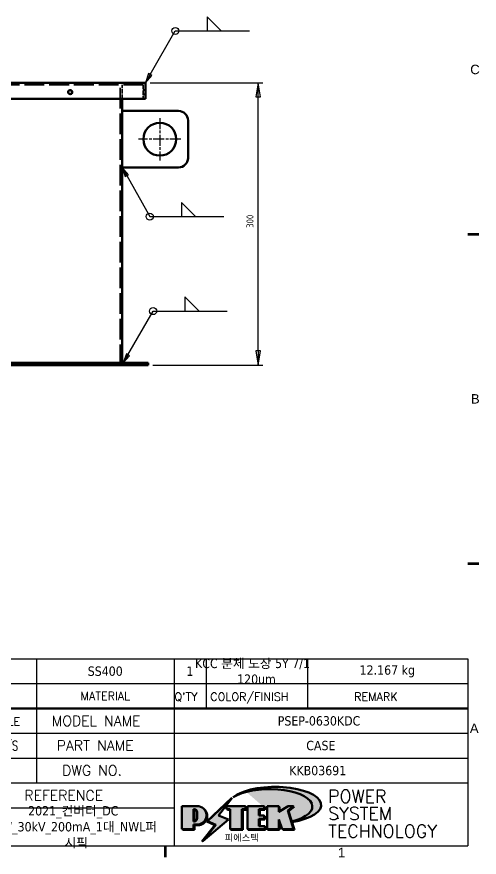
# Model space of a CAD drawing. Header units: millimetres. Extents: x 0 to 2970, y 0 to 2100.
# Drawn here: x 2441 to 2932, y 38 to 931 of the extents above; entities that cross this region are included whole.
import ezdxf
from ezdxf.enums import TextEntityAlignment as Align

# ---------------------------------------------------------------- set-up
doc = ezdxf.new("R2010")
doc.units = ezdxf.units.MM
doc.header["$LTSCALE"] = 5
doc.linetypes.add('CHAIN', pattern=[0.35429999999999995, 0.2362, -0.0295, 0.0591, -0.0295])
doc.linetypes.add('DASHED', pattern=[0.2067, 0.1654, -0.0413])
doc.layers.get('0').update_dxf_attribs({"lineweight": 25})
for name, color, linetype, lineweight in [('가려진 것(ISO)', 5, 'DASHED', 35), ('가시적인 것(ISO)', 7, 'Continuous', 50), ('가시적인 좁은 것(ISO)', 1, 'Continuous', 35), ('경계(ISO)', 7, 'Continuous', 70), ('기호(ISO)', 7, 'Continuous', 25), ('제목(ISO)', 5, 'Continuous', 50), ('중심 표식(ISO)', 1, 'Continuous', 25), ('치수(ISO)', 7, 'Continuous', 25), ('해치(ISO)', 1, 'Continuous', 18)]:
    doc.layers.add(name, color=color, linetype=linetype, lineweight=lineweight)
doc.styles.add('HAN_291', font='')
doc.styles.add('HAN_370', font='', dxfattribs={"width": 2})
doc.styles.add('ISO Proportional', font='arial.ttf')
doc.styles.add('ISO ProportionalPSTEK', font='isocp.shx')
doc.styles.add('RC_284', font='ROMANC.shx')
doc.styles.add('RC_287', font='ROMANC.shx')
doc.styles.add('RC_292', font='ROMANC.shx')
doc.styles.add('ROMANT_294', font='romant.shx')
doc.styles.add('텍스트 스타일333', font='ROMANC.shx', dxfattribs={"width": 0.800000011920929})
doc.styles.add('텍스트 스타일359', font='tahoma.ttf')
doc.styles.get('HAN_291').set_extended_font_data('GulimChe')
doc.styles.get('HAN_370').set_extended_font_data('GulimChe')
doc.dimstyles.new('PSTEK', dxfattribs={"dimscale": 5, "dimtxt": 1.5, "dimasz": 3, "dimexe": 1, "dimexo": 1, "dimgap": 1, "dimtad": 1, "dimrnd": 1e-08, "dimdsep": 46, "dimtxsty": 'ISO ProportionalPSTEK', "dimblk": 'Filled-1', "dimcen": 0.09, "dimdle": 10, "dimclrd": 3, "dimclre": 3, "dimclrt": 1, "dimadec": 1, "dimazin": 2, "dimtfac": 1, "dimtmove": 0, "dimatfit": 3, "dimfxl": 0, "dimtolj": 1, "dimlwd": -1, "dimlwe": -1, "dimarcsym": 0})

# ---------------------------------------------------------------- blocks, each defined once
blk = doc.blocks.new('경계 Default Border')
at = {"layer": '경계(ISO)'}
for p, q in [((584.0000152587891, 140), (586.3999938964844, 140)), ((584.0000152587891, 70), (586.3999938964844, 70)), ((519.7499847412109, 10), (519.7499847412109, 7.599999904632568))]:
    blk.add_line(p, q, dxfattribs=at)
at = {"layer": '경계(ISO)', "color": 7, "char_height": 2.000000029802322, "attachment_point": 7, "style": 'ISO Proportional'}
for s, insert in [('C', (584.5364540421657, 173.9664633991197)), ('B', (584.6822359277268, 103.9999999850988)), ('A', (584.4608243954516, 33.99999998509884)), ('1', (556.416723986221, 7.599999970197677))]:
    blk.add_mtext(s, dxfattribs=dict(at, insert=insert))
blk = doc.blocks.new('제목 블록 PSTEK')
for color, points in [(252, [(317.2195697678507, 17.0593801673321), (322.0326348870767, 21.62682475217465), (322.2781991042243, 21.94392121864296), (317.0471853425802, 16.97985676345368), (318.7512090904202, 16.1899260703855), (316.0018030350395, 12.71868385740789), (316.3356552234328, 13.00206718743325), (318.9235935156908, 16.2694494742633)]), (5, [(321.6183518841322, 17.4193704504104), (319.5281351041078, 18.24969419629727), (322.4505835294948, 22.02344462252142), (317.2195697678507, 17.0593801673321), (318.9235935156908, 16.2694494742633), (316.1741874603099, 12.79820726128571)]), (1, [(324.4839107253602, 19.60711530335299), (325.2419748254881, 19.60711530335299), (325.2419748254881, 20.25857663940324), (321.2266040451076, 20.25857663940324), (321.2266040451076, 19.60711530335299), (321.9846681452406, 19.60711530335299), (321.9846681452406, 15.3430047401139), (324.4839107253602, 15.3430047401139)]), (252, [(324.6615819988275, 19.45905590879572), (325.4196460989604, 19.45905590879572), (325.4196460989604, 20.11051724484596), (325.2419748254881, 20.11051724484596), (325.2419748254881, 19.60711530335299), (324.4839107253602, 19.60711530335299), (324.4839107253602, 15.3430047401139), (322.1623394187076, 15.3430047401139), (322.1623394187076, 15.19494534555726), (324.6615819988275, 15.19494534555726)]), (1, [(329.2277337269622, 20.25857663940324), (325.65654113025, 20.25857663940324), (325.65654113025, 15.3430047401139), (329.3580259941756, 15.3430047401139), (329.3580259941756, 15.9944660761648), (328.1137701654877, 15.9944660761648), (328.1137701654877, 17.56360607323003), (329.2277337269622, 17.56360607323003), (329.2277337269622, 18.25543873810179), (328.1137701654877, 18.25543873810179), (328.1137701654877, 19.60711530335299), (329.2277337269622, 19.60711530335299)]), (252, [(328.2914414389548, 19.45905590879572), (329.4054050004294, 19.45905590879572), (329.4054050004294, 20.11051724484596), (329.2277337269622, 20.11051724484596), (329.2277337269622, 19.60711530335299), (328.1137701654877, 19.60711530335299), (328.1137701654877, 18.25543873810179), (328.2914414389548, 18.25543873810179)]), (1, [(332.3312149849806, 20.25857663940324), (329.8592894925411, 20.25857663940324), (329.8592894925411, 15.3430047401139), (332.3312149849806, 15.3430047401139), (332.3312149849806, 17.4318630164523), (333.0701931098801, 15.3430047401139), (335.4855464857051, 15.3430047401139), (334.2514536401189, 19.30614745124769), (335.4379594596742, 20.25857663940324), (334.3071782107978, 20.25857663940324), (332.3312149849806, 18.99741471888304)]), (252, [(332.5088862584528, 20.1105172448466), (332.3312149849806, 20.1105172448466), (332.3312149849806, 18.99741471888368), (332.5088862584528, 19.11081371413894)]), (252, [(335.6156307331414, 20.11051724484596), (335.2535118015555, 20.11051724484596), (334.2514536401189, 19.30614745124769), (335.4855464857051, 15.3430047401139), (333.1954852176545, 15.3430047401139), (333.2478643833523, 15.19494534555726), (335.6632177591723, 15.19494534555726), (334.4291249135862, 19.15808805669106)]), (252, [(321.9846681452406, 19.60711530335299), (321.4042753185749, 19.60711530335299), (321.4042753185749, 19.45905590879572), (321.9846681452406, 19.45905590879572)]), (252, [(328.2914414389548, 17.41554667867274), (329.4054050004294, 17.41554667867274), (329.4054050004294, 18.10737934354514), (329.2277337269622, 18.10737934354514), (329.2277337269622, 17.56360607323003), (328.1137701654877, 17.56360607323003), (328.1137701654877, 15.9944660761648), (328.2914414389548, 15.9944660761648)]), (252, [(332.5088862584528, 16.92964231796647), (332.3312149849806, 17.43186301645164), (332.3312149849806, 15.3430047401139), (330.0369607660135, 15.3430047401139), (330.0369607660135, 15.19494534555726), (332.5088862584528, 15.19494534555726)]), (252, [(329.5356972676428, 15.8464066816075), (329.3580259941756, 15.8464066816075), (329.3580259941756, 15.3430047401139), (325.8342124037171, 15.3430047401139), (325.8342124037171, 15.19494534555726), (329.5356972676428, 15.19494534555726)])]:
    blk.add_hatch(color=color).paths.add_polyline_path(points)
h = blk.add_hatch(color=1)
edge = h.paths.add_edge_path(flags=0)
edge.add_line((314.2242174273352, 19.60711530335299), (314.2242174273352, 17.00126995915134))
edge.add_line((314.2242174273352, 17.00126995915134), (314.3485873187598, 17.00126995915134))
edge.add_arc((314.3485873187598, 17.6527312952023), 0.6514613360509371, 270, 360)
edge.add_line((315.0000486548106, 17.6527312952023), (315.0000486548106, 18.95565396730211))
edge.add_arc((314.3485873187598, 18.95565396730212), 0.6514613360508712, 0, 90)
edge.add_line((314.3485873187598, 19.60711530335299), (314.2242174273352, 19.60711530335299))
edge = h.paths.add_edge_path()
edge.add_arc((314.9847713324306, 18.28938669179658), 1.969189947606664, 269.9999999999959, 450)
edge.add_line((314.9847713324306, 20.25857663940318), (311.7664314776902, 20.25857663940324))
edge.add_line((311.7664314776902, 20.25857663940324), (311.7664314776902, 15.3430047401139))
edge.add_line((311.7664314776902, 15.3430047401139), (314.2242174273352, 15.3430047401139))
edge.add_line((314.2242174273352, 15.3430047401139), (314.2242174273352, 16.32019674418991))
edge.add_line((314.2242174273352, 16.32019674418991), (314.9847713324307, 16.32019674418991))
h = blk.add_hatch(color=252)
edge = h.paths.add_edge_path()
edge.add_arc((314.9847713324309, 18.28938669179657), 1.969189947606666, 270, 406.8278729790604)
edge.add_arc((315.1624426058984, 18.1413272972396), 1.969189947606962, -90, 53.560984836317004, ccw=False)
edge.add_line((315.1624426058984, 16.17213734963263), (314.4018887008024, 16.17213734963263))
edge.add_line((314.4018887008024, 16.17213734963263), (314.4018887008024, 15.19494534555726))
edge.add_line((314.4018887008024, 15.19494534555726), (311.9441027511573, 15.19494534555726))
edge.add_line((311.9441027511573, 15.19494534555726), (311.9441027511573, 15.3430047401139))
edge.add_line((311.9441027511573, 15.3430047401139), (314.2242174273352, 15.3430047401139))
edge.add_line((314.2242174273352, 15.3430047401139), (314.2242174273352, 16.32019674418991))
edge.add_line((314.2242174273352, 16.32019674418991), (314.9847713324309, 16.32019674418991))
h = blk.add_hatch(color=252)
edge = h.paths.add_edge_path()
edge.add_line((314.4018887008024, 19.45905590879572), (314.5262585922315, 19.45905590879572))
edge.add_arc((314.5262585922314, 18.80759457274939), 0.6514613360463194, 60.4189348879147, 90.00000000000318, ccw=False)
edge.add_arc((314.3485873187602, 18.95565396730057), 0.6514613360524251, 39.96992292766206, 90.00000000009999)
edge.add_line((314.3485873187591, 19.60711530335307), (314.2242174273352, 19.60711530335298))
edge.add_line((314.2242174273352, 19.60711530335299), (314.2242174273352, 17.00126995915134))
edge.add_line((314.2242174273352, 17.00126995915134), (314.3485873187591, 17.00126995915134))
edge.add_arc((314.3485873187568, 17.652731295233), 0.6514613360816299, 270.0000000002, 274.6930825552478)
edge.add_line((314.4018887008024, 17.0034541317032), (314.4018887008024, 19.45905590879572))
at = {"layer": '해치(ISO)'}
h = blk.add_hatch(color=140, dxfattribs=at)
edge = h.paths.add_edge_path()
edge.add_ellipse((330.3660919371412, 20.15576403068321), major_axis=(9.100907360794343, 0), ratio=0.4069904968023172, start_angle=301.3098473703837, end_angle=507.7436900681698)
edge.add_ellipse((331.5340919371412, 20.4634168429492), major_axis=(-9.82350664112931, 0), ratio=0.3942600559756514, start_angle=111.51207141178469, end_angle=334.47025347086895, ccw=False)
edge.add_line((335.1363447531188, 16.8601935978785), (335.0955236905705, 16.99119398620872))
at = {"color": 180}
for p, q in [((182.475792979055, 11.79100474011392), (182.4757929790549, 51.56524660363496)), ((182.4757929790549, 51.56524660363496), (372.4757929537551, 51.56524660363496)), ((189.2651435055721, 51.56524660363496), (189.2651435055722, 41.00524660363494)), ((215.2152739891528, 41.00524660363494), (215.2152739891528, 51.56524660363496)), ((280.8758854511282, 51.56524660363496), (280.8758854511282, 41.00524660363494)), ((310.0881549537552, 51.56524660363496), (310.0881549537553, 41.00524660363494)), ((316.9044520275131, 51.56524660363496), (316.9044520275127, 41.00524660363494)), ((338.4566026226726, 51.56524660363496), (338.4566026226727, 41.00524660363494)), ((372.4757929537551, 51.56524660363496), (372.4757929537551, 11.79100474011389)), ((182.475792979055, 46.2852466036349), (372.4757929537551, 46.28524660363492)), ((182.475792979055, 41.00524660363493), (206.451475290024, 41.00524660363493)), ((222.9401812389276, 11.79100474011392), (222.9401812389276, 41.00524660363494)), ((239.4288871878316, 11.79100474011392), (239.4288871878316, 41.00524660363494)), ((255.9175931367356, 11.79100474011392), (255.9175931367356, 41.00524660363494)), ((268.6918866058747, 41.00524660363494), (268.6918866058747, 30.44524660363498)), ((280.8758854511282, 41.00524660363494), (280.8758854511282, 25.16524660363502)), ((310.088154953755, 41.00524660363494), (310.088154953755, 11.79100474011392)), ((182.475792979055, 35.72524660363497), (206.451475290024, 35.72524660363497)), ((198.8621818849491, 12.02524660363491), (198.8621818849491, 35.72524660363497)), ((206.451475290024, 35.72524660363497), (372.4757929537551, 35.72524660363497)), ((182.475792979055, 31.77524660363492), (206.451475290024, 31.77524660363492)), ((255.917593136736, 30.44524660363498), (372.4757929537552, 30.44524660363501)), ((182.475792979055, 27.82524660363487), (206.451475290024, 27.82524660363487)), ((255.9175931367359, 25.16524660363502), (372.4757929537552, 25.165246603635)), ((268.6918866058744, 25.16524660363502), (268.6918866058744, 11.79100474011392)), ((182.475792979055, 23.87524660363505), (206.451475290024, 23.87524660363505)), ((182.475792979055, 19.92524660363478), (206.451475290024, 19.92524660363478)), ((255.9175931367359, 19.88524660363481), (310.0881549537553, 19.88524660363481)), ((206.451475290024, 16.74100474011396), (255.9175931367359, 16.74100474011396)), ((182.475792979055, 15.97524660363496), (206.451475290024, 15.97524660363496)), ((182.475792979055, 11.79100474011392), (372.4757929537551, 11.79100474011389))]:
    blk.add_line(p, q, dxfattribs=at)
at = {"color": 7, "linetype": 'Continuous', "lineweight": 25}
blk.add_line((182.4771903250938, 46.27967054998719), (231.7273669611342, 46.27967054998717), dxfattribs=at)
at = {"color": 7, "lineweight": 50}
for p, q in [((206.4514752900237, 11.79100474011392), (206.4514752900237, 41.00524660363494)), ((206.451475290024, 41.00524660363494), (372.4757929537551, 41.00524660363496))]:
    blk.add_line(p, q, dxfattribs=at)
at = {"color": 7}
for p, q in [((322.2781991042243, 21.94392121864296), (317.0471853425802, 16.97985676345368)), ((322.4505835294948, 22.02344462252142), (317.2195697678507, 17.0593801673321)), ((317.2195697678507, 17.0593801673321), (322.0326348870767, 21.62682475217465)), ((319.5281351041078, 18.24969419629727), (322.4505835294948, 22.02344462252142)), ((322.0326348870767, 21.62682475217465), (322.2781991042243, 21.94392121864296)), ((311.7664314776902, 20.25900474011391), (311.7664314776902, 15.34300474011391)), ((314.9847713324309, 20.25857663940324), (311.7664314776902, 20.25857663940324)), ((314.9847713324309, 20.25857663940324), (311.7664314776902, 20.25857663940324)), ((311.7664314776902, 20.25857663940324), (311.7664314776902, 15.3430047401139)), ((325.2419748254881, 20.25857663940324), (321.2266040451076, 20.25857663940324)), ((321.2266040451076, 20.25857663940324), (321.2266040451076, 19.60711530335299)), ((325.2419748254881, 20.25857663940324), (321.2266040451076, 20.25857663940324)), ((321.2266040451076, 20.25857663940324), (321.2266040451076, 19.60711530335299)), ((325.2419748254881, 19.60711530335299), (325.2419748254881, 20.25857663940324)), ((325.2419748254881, 19.60711530335299), (325.2419748254881, 20.25857663940324)), ((325.4196460989604, 20.11051724484596), (325.2419748254881, 20.11051724484596)), ((325.2419748254881, 20.11051724484596), (325.2419748254881, 19.60711530335299)), ((325.4196460989604, 19.45905590879572), (325.4196460989604, 20.11051724484596)), ((329.2277337269622, 20.25857663940324), (325.65654113025, 20.25857663940324)), ((325.65654113025, 20.25857663940324), (325.65654113025, 15.3430047401139)), ((325.65654113025, 20.25857663940324), (325.65654113025, 15.3430047401139)), ((329.2277337269622, 20.25857663940324), (325.65654113025, 20.25857663940324)), ((329.2277337269622, 19.60711530335299), (329.2277337269622, 20.25857663940324)), ((329.2277337269622, 19.60711530335299), (329.2277337269622, 20.25857663940324)), ((329.4054050004294, 20.11051724484596), (329.2277337269622, 20.11051724484596)), ((329.2277337269622, 20.11051724484596), (329.2277337269622, 19.60711530335299)), ((329.4054050004294, 19.45905590879572), (329.4054050004294, 20.11051724484596)), ((332.3312149849806, 20.25857663940324), (329.8592894925411, 20.25857663940324)), ((329.8592894925411, 20.25857663940324), (329.8592894925411, 15.3430047401139)), ((329.8592894925411, 20.25857663940324), (329.8592894925411, 15.3430047401139)), ((332.3312149849806, 20.25857663940324), (329.8592894925411, 20.25857663940324)), ((334.3071782107978, 20.25857663940324), (332.3312149849806, 18.99741471888304)), ((332.3312149849806, 18.99741471888304), (332.3312149849806, 20.25857663940324)), ((334.3071782107978, 20.25857663940324), (332.3312149849806, 18.99741471888304)), ((332.3312149849806, 18.99741471888304), (332.3312149849806, 20.25857663940324)), ((332.5088862584528, 20.1105172448466), (332.3312149849806, 20.1105172448466)), ((332.3312149849806, 20.1105172448466), (332.3312149849806, 18.99741471888368)), ((332.5088862584528, 19.11081371413894), (332.5088862584528, 20.1105172448466)), ((334.2514536401189, 19.30614745124769), (335.4379594596742, 20.25857663940324)), ((334.2514536401189, 19.30614745124769), (335.4379594596742, 20.25857663940324)), ((335.2535118015555, 20.11051724484596), (334.2514536401189, 19.30614745124769)), ((335.4379594596742, 20.25857663940324), (334.3071782107978, 20.25857663940324)), ((335.4379594596742, 20.25857663940324), (334.3071782107978, 20.25857663940324)), ((334.4291249135862, 19.15808805669104), (335.6156307331414, 20.11051724484596)), ((335.6156307331414, 20.11051724484596), (335.2535118015555, 20.11051724484596)), ((314.2242174273352, 17.00126995915134), (314.2242174273352, 19.60711530335299)), ((314.2242174273352, 19.60711530335299), (314.3485873187591, 19.60711530335299)), ((314.3485873187591, 19.60711530335299), (314.2242174273352, 19.60711530335299)), ((314.2242174273352, 19.60711530335299), (314.2242174273352, 17.00126995915134)), ((314.2242174273352, 17.00126995915134), (314.2242174273352, 19.60711530335299)), ((314.2242174273352, 19.60711530335299), (314.3485873187591, 19.60711530335299)), ((314.4018887008024, 19.45905590879572), (314.5262585922314, 19.45905590879572)), ((314.4018887008024, 17.0034541317032), (314.4018887008024, 19.45905590879572)), ((315.0000486548106, 18.95565396730275), (315.0000486548106, 17.65273129520161)), ((315.0000486548106, 18.95565396730275), (315.0000486548106, 17.65273129520161)), ((321.6183518841322, 17.4193704504104), (319.5281351041078, 18.24969419629727)), ((321.2266040451076, 19.60711530335299), (321.9846681452406, 19.60711530335299)), ((321.2266040451076, 19.60711530335299), (321.9846681452406, 19.60711530335299)), ((321.4042753185749, 19.60711530335299), (321.4042753185749, 19.45905590879572)), ((321.9846681452406, 19.60711530335299), (321.4042753185749, 19.60711530335299)), ((321.4042753185749, 19.45905590879572), (321.9846681452406, 19.45905590879572)), ((321.9846681452406, 19.60711530335299), (321.9846681452406, 15.3430047401139)), ((321.9846681452406, 19.45905590879572), (321.9846681452406, 19.60711530335299)), ((321.9846681452406, 19.60711530335299), (321.9846681452406, 15.3430047401139)), ((324.4839107253602, 19.60711530335299), (325.2419748254881, 19.60711530335299)), ((324.4839107253602, 15.3430047401139), (324.4839107253602, 19.60711530335299)), ((325.2419748254881, 19.60711530335299), (324.4839107253602, 19.60711530335299)), ((324.4839107253602, 19.60711530335299), (324.4839107253602, 15.3430047401139)), ((324.4839107253602, 19.60711530335299), (325.2419748254881, 19.60711530335299)), ((324.4839107253602, 15.3430047401139), (324.4839107253602, 19.60711530335299)), ((324.6615819988275, 19.45905590879572), (325.4196460989604, 19.45905590879572)), ((324.6615819988275, 15.19494534555726), (324.6615819988275, 19.45905590879572)), ((328.1137701654877, 18.25543873810179), (328.1137701654877, 19.60711530335299)), ((328.1137701654877, 19.60711530335299), (329.2277337269622, 19.60711530335299)), ((329.2277337269622, 19.60711530335299), (328.1137701654877, 19.60711530335299)), ((328.1137701654877, 19.60711530335299), (328.1137701654877, 18.25543873810179)), ((328.1137701654877, 18.25543873810179), (328.1137701654877, 19.60711530335299)), ((328.1137701654877, 19.60711530335299), (329.2277337269622, 19.60711530335299)), ((329.2277337269622, 18.25543873810179), (328.1137701654877, 18.25543873810179)), ((328.1137701654877, 18.25543873810179), (328.2914414389548, 18.25543873810179)), ((329.2277337269622, 18.25543873810179), (328.1137701654877, 18.25543873810179)), ((328.2914414389548, 18.25543873810179), (328.2914414389548, 19.45905590879572)), ((328.2914414389548, 19.45905590879572), (329.4054050004294, 19.45905590879572)), ((329.2277337269622, 17.56360607323003), (329.2277337269622, 18.25543873810179)), ((329.2277337269622, 17.56360607323003), (329.2277337269622, 18.25543873810179)), ((329.4054050004294, 18.10737934354514), (329.2277337269622, 18.10737934354514)), ((329.2277337269622, 18.10737934354514), (329.2277337269622, 17.56360607323003)), ((329.4054050004294, 17.41554667867274), (329.4054050004294, 18.10737934354514)), ((332.3312149849806, 18.99741471888368), (332.5088862584528, 19.11081371413894)), ((335.4855464857051, 15.3430047401139), (334.2514536401189, 19.30614745124769)), ((334.2514536401189, 19.30614745124769), (335.4855464857051, 15.3430047401139)), ((335.4855464857051, 15.3430047401139), (334.2514536401189, 19.30614745124769)), ((335.6632177591723, 15.19494534555726), (334.4291249135862, 19.15808805669104)), ((314.3485873187591, 17.00126995915134), (314.2242174273352, 17.00126995915134)), ((314.2242174273352, 17.00126995915134), (314.3485873187591, 17.00126995915134)), ((314.3485873187591, 17.00126995915134), (314.2242174273352, 17.00126995915134)), ((314.2242174273352, 16.32019674418991), (314.9847713324309, 16.32019674418991)), ((314.2242174273352, 15.3430047401139), (314.2242174273352, 16.32019674418991)), ((314.9847713324309, 16.32019674418991), (314.2242174273352, 16.32019674418991)), ((314.2242174273352, 16.32019674418991), (314.2242174273352, 15.3430047401139)), ((314.2242174273352, 16.32019674418991), (314.9847713324309, 16.32019674418991)), ((314.2242174273352, 15.3430047401139), (314.2242174273352, 16.32019674418991)), ((314.4018887008024, 16.17213734963263), (315.162442605898, 16.17213734963263)), ((314.4018887008024, 15.19494534555726), (314.4018887008024, 16.17213734963263)), ((318.7512090904202, 16.1899260703855), (316.0018030350395, 12.71868385740789)), ((316.1741874603099, 12.79820726128571), (321.6183518841322, 17.4193704504104)), ((318.9235935156908, 16.2694494742633), (316.1741874603099, 12.79820726128571)), ((316.3356552234328, 13.00206718743325), (318.9235935156908, 16.2694494742633)), ((317.0471853425802, 16.97985676345368), (318.7512090904202, 16.1899260703855)), ((318.9235935156908, 16.2694494742633), (317.2195697678507, 17.0593801673321)), ((317.2195697678507, 17.0593801673321), (318.9235935156908, 16.2694494742633)), ((328.1137701654877, 17.56360607323003), (329.2277337269622, 17.56360607323003)), ((328.1137701654877, 15.9944660761648), (328.1137701654877, 17.56360607323003)), ((329.2277337269622, 17.56360607323003), (328.1137701654877, 17.56360607323003)), ((328.1137701654877, 17.56360607323003), (328.1137701654877, 15.9944660761648)), ((328.1137701654877, 17.56360607323003), (329.2277337269622, 17.56360607323003)), ((328.1137701654877, 15.9944660761648), (328.1137701654877, 17.56360607323003)), ((328.2914414389548, 15.9944660761648), (328.2914414389548, 17.41554667867274)), ((328.2914414389548, 17.41554667867274), (329.4054050004294, 17.41554667867274)), ((332.3312149849806, 17.4318630164523), (333.0701931098801, 15.3430047401139)), ((332.3312149849806, 15.3430047401139), (332.3312149849806, 17.4318630164523)), ((332.5088862584528, 16.92964231796647), (332.3312149849806, 17.43186301645164)), ((332.3312149849806, 17.43186301645164), (332.3312149849806, 15.3430047401139)), ((332.3312149849806, 17.4318630164523), (333.0701931098801, 15.3430047401139)), ((332.3312149849806, 15.3430047401139), (332.3312149849806, 17.4318630164523)), ((332.5088862584528, 15.19494534555726), (332.5088862584528, 16.92964231796647)), ((345.0447381189468, 17.50375595811051), (344.9867755289346, 17.689895936919)), ((311.7664314776902, 15.3430047401139), (314.2242174273352, 15.3430047401139)), ((311.7664314776902, 15.3430047401139), (314.2242174273352, 15.3430047401139)), ((314.2242174273352, 15.3430047401139), (311.9441027511573, 15.3430047401139)), ((311.9441027511573, 15.3430047401139), (311.9441027511573, 15.19494534555726)), ((311.9441027511573, 15.19494534555726), (314.4018887008024, 15.19494534555726)), ((321.9846681452406, 15.3430047401139), (324.4839107253602, 15.3430047401139)), ((321.9846681452406, 15.3430047401139), (324.4839107253602, 15.3430047401139)), ((324.4839107253602, 15.3430047401139), (322.1623394187076, 15.3430047401139)), ((322.1623394187076, 15.3430047401139), (322.1623394187076, 15.19494534555726)), ((322.1623394187076, 15.19494534555726), (324.6615819988275, 15.19494534555726)), ((325.65654113025, 15.3430047401139), (329.3580259941756, 15.3430047401139)), ((325.65654113025, 15.3430047401139), (329.3580259941756, 15.3430047401139)), ((329.3580259941756, 15.3430047401139), (325.8342124037171, 15.3430047401139)), ((325.8342124037171, 15.3430047401139), (325.8342124037171, 15.19494534555726)), ((325.8342124037171, 15.19494534555726), (329.5356972676428, 15.19494534555726)), ((329.3580259941756, 15.9944660761648), (328.1137701654877, 15.9944660761648)), ((328.1137701654877, 15.9944660761648), (328.2914414389548, 15.9944660761648)), ((329.3580259941756, 15.9944660761648), (328.1137701654877, 15.9944660761648)), ((329.3580259941756, 15.3430047401139), (329.3580259941756, 15.9944660761648)), ((329.3580259941756, 15.3430047401139), (329.3580259941756, 15.9944660761648)), ((329.5356972676428, 15.8464066816075), (329.3580259941756, 15.8464066816075)), ((329.3580259941756, 15.8464066816075), (329.3580259941756, 15.3430047401139)), ((329.5356972676428, 15.19494534555726), (329.5356972676428, 15.8464066816075)), ((329.8592894925411, 15.3430047401139), (332.3312149849806, 15.3430047401139)), ((329.8592894925411, 15.3430047401139), (332.3312149849806, 15.3430047401139)), ((332.3312149849806, 15.3430047401139), (330.0369607660135, 15.3430047401139)), ((330.0369607660135, 15.3430047401139), (330.0369607660135, 15.19494534555726)), ((330.0369607660135, 15.19494534555726), (332.5088862584528, 15.19494534555726)), ((333.0701931098801, 15.3430047401139), (335.4855464857051, 15.3430047401139)), ((333.0701931098801, 15.3430047401139), (335.4855464857051, 15.3430047401139)), ((335.4855464857051, 15.3430047401139), (333.1954852176545, 15.3430047401139)), ((333.1954852176545, 15.3430047401139), (333.2478643833523, 15.19494534555726)), ((333.2478643833523, 15.19494534555726), (335.6632177591723, 15.19494534555726)), ((316.0018030350395, 12.71868385740789), (316.3356552234328, 13.00206718743325))]:
    blk.add_line(p, q, dxfattribs=at)
at = {"color": 5}
for p, q in [((322.4505835294948, 22.02344462252142), (317.2195697678507, 17.0593801673321)), ((319.5281351041078, 18.24969419629727), (322.4505835294948, 22.02344462252142)), ((321.6183518841322, 17.4193704504104), (319.5281351041078, 18.24969419629727)), ((316.1741874603099, 12.79820726128571), (321.6183518841322, 17.4193704504104)), ((318.9235935156908, 16.2694494742633), (316.1741874603099, 12.79820726128571)), ((317.2195697678507, 17.0593801673321), (318.9235935156908, 16.2694494742633))]:
    blk.add_line(p, q, dxfattribs=at)
at = {"color": 1}
for p, q in [((314.9847713324309, 20.25857663940324), (311.7664314776902, 20.25857663940324)), ((311.7664314776902, 20.25857663940324), (311.7664314776902, 15.3430047401139)), ((325.2419748254881, 20.25857663940324), (321.2266040451076, 20.25857663940324)), ((321.2266040451076, 20.25857663940324), (321.2266040451076, 19.60711530335299)), ((325.2419748254881, 19.60711530335299), (325.2419748254881, 20.25857663940324)), ((329.2277337269622, 20.25857663940324), (325.65654113025, 20.25857663940324)), ((325.65654113025, 20.25857663940324), (325.65654113025, 15.3430047401139)), ((329.2277337269622, 19.60711530335299), (329.2277337269622, 20.25857663940324)), ((332.3312149849806, 20.25857663940324), (329.8592894925411, 20.25857663940324)), ((329.8592894925411, 20.25857663940324), (329.8592894925411, 15.3430047401139)), ((334.3071782107978, 20.25857663940324), (332.3312149849806, 18.99741471888304)), ((332.3312149849806, 18.99741471888304), (332.3312149849806, 20.25857663940324)), ((334.2514536401189, 19.30614745124769), (335.4379594596742, 20.25857663940324)), ((335.4379594596742, 20.25857663940324), (334.3071782107978, 20.25857663940324)), ((314.2242174273352, 17.00126995915134), (314.2242174273352, 19.60711530335299)), ((314.2242174273352, 19.60711530335299), (314.3485873187591, 19.60711530335299)), ((315.0000486548106, 18.95565396730275), (315.0000486548106, 17.65273129520161)), ((321.2266040451076, 19.60711530335299), (321.9846681452406, 19.60711530335299)), ((321.9846681452406, 19.60711530335299), (321.9846681452406, 15.3430047401139)), ((324.4839107253602, 19.60711530335299), (325.2419748254881, 19.60711530335299)), ((324.4839107253602, 15.3430047401139), (324.4839107253602, 19.60711530335299)), ((328.1137701654877, 18.25543873810179), (328.1137701654877, 19.60711530335299)), ((328.1137701654877, 19.60711530335299), (329.2277337269622, 19.60711530335299)), ((329.2277337269622, 18.25543873810179), (328.1137701654877, 18.25543873810179)), ((329.2277337269622, 17.56360607323003), (329.2277337269622, 18.25543873810179)), ((335.4855464857051, 15.3430047401139), (334.2514536401189, 19.30614745124769)), ((314.3485873187591, 17.00126995915134), (314.2242174273352, 17.00126995915134)), ((314.2242174273352, 16.32019674418991), (314.9847713324309, 16.32019674418991)), ((314.2242174273352, 15.3430047401139), (314.2242174273352, 16.32019674418991)), ((328.1137701654877, 17.56360607323003), (329.2277337269622, 17.56360607323003)), ((328.1137701654877, 15.9944660761648), (328.1137701654877, 17.56360607323003)), ((332.3312149849806, 17.4318630164523), (333.0701931098801, 15.3430047401139)), ((332.3312149849806, 15.3430047401139), (332.3312149849806, 17.4318630164523)), ((311.7664314776902, 15.3430047401139), (314.2242174273352, 15.3430047401139)), ((321.9846681452406, 15.3430047401139), (324.4839107253602, 15.3430047401139)), ((325.65654113025, 15.3430047401139), (329.3580259941756, 15.3430047401139)), ((329.3580259941756, 15.9944660761648), (328.1137701654877, 15.9944660761648)), ((329.3580259941756, 15.3430047401139), (329.3580259941756, 15.9944660761648)), ((329.8592894925411, 15.3430047401139), (332.3312149849806, 15.3430047401139)), ((333.0701931098801, 15.3430047401139), (335.4855464857051, 15.3430047401139))]:
    blk.add_line(p, q, dxfattribs=at)
at = {"color": 7}
for centre, radius, start, end in [((314.9847713324309, 18.28938669179658), 1.969189947606665, 270, 90), ((314.9847713324309, 18.28938669179658), 1.969189947606665, 270, 90), ((314.9847713324307, 18.2893866917965), 1.969189947606594, 270, 46.82787297909833), ((315.1624426058984, 18.1413272972396), 1.969189947606961, 270, 53.56098483636067), ((314.3485873187598, 18.95565396730211), 0.6514613360508712, 0, 90), ((314.3485873187602, 18.95565396730057), 0.6514613360524251, 39.96992292766117, 90), ((314.3485873187598, 18.95565396730212), 0.6514613360508712, 0, 90), ((314.5262585922314, 18.80759457274939), 0.6514613360463193, 60.41893488791137, 90), ((314.3485873187597, 17.65273129520228), 0.6514613360509381, 270, 0), ((314.3485873187598, 17.6527312952023), 0.6514613360509381, 270, 0), ((314.3485873187568, 17.652731295233), 0.6514613360816299, 270, 274.6930825552478)]:
    blk.add_arc(centre, radius, start, end, dxfattribs=at)
at = {"color": 1}
for centre, radius, start, end in [((314.9847713324309, 18.28938669179657), 1.969189947606665, 270, 90), ((314.3485873187598, 18.95565396730211), 0.6514613360508712, 0, 90), ((314.3485873187598, 17.6527312952023), 0.6514613360509381, 270, 0)]:
    blk.add_arc(centre, radius, start, end, dxfattribs=at)
at = {"layer": '제목(ISO)', "lineweight": 18}
blk.add_line((182.475792979055, 35.72500474011393), (182.475792979055, 11.79100474011392), dxfattribs=at)
at = {"layer": '제목(ISO)'}
for p, q in [((322.2781991042243, 21.94392121864296), (317.0471853425802, 16.97985676345368)), ((322.4505835294948, 22.02344462252142), (317.2195697678507, 17.0593801673321)), ((317.2195697678507, 17.0593801673321), (322.0326348870767, 21.62682475217465)), ((319.5281351041078, 18.24969419629727), (322.4505835294948, 22.02344462252142)), ((322.0326348870767, 21.62682475217465), (322.2781991042243, 21.94392121864296)), ((314.9847713324306, 20.25857663940324), (311.7664314776902, 20.25857663940324)), ((311.7664314776902, 20.25857663940324), (311.7664314776902, 15.3430047401139)), ((325.2419748254881, 20.25857663940324), (321.2266040451076, 20.25857663940324)), ((321.2266040451076, 20.25857663940324), (321.2266040451076, 19.60711530335299)), ((325.2419748254881, 19.60711530335299), (325.2419748254881, 20.25857663940324)), ((325.4196460989604, 20.11051724484596), (325.2419748254881, 20.11051724484596)), ((325.2419748254881, 20.11051724484596), (325.2419748254881, 19.60711530335299)), ((325.4196460989604, 19.45905590879572), (325.4196460989604, 20.11051724484596)), ((329.2277337269622, 20.25857663940324), (325.65654113025, 20.25857663940324)), ((325.65654113025, 20.25857663940324), (325.65654113025, 15.3430047401139)), ((329.2277337269622, 19.60711530335299), (329.2277337269622, 20.25857663940324)), ((329.4054050004294, 20.11051724484596), (329.2277337269622, 20.11051724484596)), ((329.2277337269622, 20.11051724484596), (329.2277337269622, 19.60711530335299)), ((329.4054050004294, 19.45905590879572), (329.4054050004294, 20.11051724484596)), ((332.3312149849806, 20.25857663940324), (329.8592894925411, 20.25857663940324)), ((329.8592894925411, 20.25857663940324), (329.8592894925411, 15.3430047401139)), ((334.3071782107978, 20.25857663940324), (332.3312149849806, 18.99741471888304)), ((332.3312149849806, 18.99741471888304), (332.3312149849806, 20.25857663940324)), ((332.5088862584528, 20.1105172448466), (332.3312149849806, 20.1105172448466)), ((332.3312149849806, 20.1105172448466), (332.3312149849806, 18.99741471888368)), ((332.5088862584528, 19.11081371413894), (332.5088862584528, 20.1105172448466)), ((334.2514536401189, 19.30614745124769), (335.4379594596742, 20.25857663940324)), ((335.2535118015555, 20.11051724484596), (334.2514536401189, 19.30614745124769)), ((335.4379594596742, 20.25857663940324), (334.3071782107978, 20.25857663940324)), ((334.4291249135862, 19.15808805669106), (335.6156307331414, 20.11051724484596)), ((335.6156307331414, 20.11051724484596), (335.2535118015555, 20.11051724484596)), ((314.2242174273352, 17.00126995915134), (314.2242174273352, 19.60711530335299)), ((314.2242174273352, 19.60711530335299), (314.3485873187598, 19.60711530335299)), ((314.3485873187591, 19.60711530335299), (314.2242174273352, 19.60711530335299)), ((314.2242174273352, 19.60711530335299), (314.2242174273352, 17.00126995915134)), ((314.4018887008024, 19.45905590879572), (314.5262585922314, 19.45905590879572)), ((314.4018887008024, 17.0034541317032), (314.4018887008024, 19.45905590879572)), ((315.0000486548106, 18.95565396730211), (315.0000486548106, 17.6527312952023)), ((321.6183518841322, 17.4193704504104), (319.5281351041078, 18.24969419629727)), ((321.2266040451076, 19.60711530335299), (321.9846681452406, 19.60711530335299)), ((321.9846681452406, 19.60711530335299), (321.4042753185749, 19.60711530335299)), ((321.4042753185749, 19.60711530335299), (321.4042753185749, 19.45905590879572)), ((321.4042753185749, 19.45905590879572), (321.9846681452406, 19.45905590879572)), ((321.9846681452406, 19.60711530335299), (321.9846681452406, 15.3430047401139)), ((321.9846681452406, 19.45905590879572), (321.9846681452406, 19.60711530335299)), ((324.4839107253602, 19.60711530335299), (325.2419748254881, 19.60711530335299)), ((324.4839107253602, 15.3430047401139), (324.4839107253602, 19.60711530335299)), ((325.2419748254881, 19.60711530335299), (324.4839107253602, 19.60711530335299)), ((324.4839107253602, 19.60711530335299), (324.4839107253602, 15.3430047401139)), ((324.6615819988275, 19.45905590879572), (325.4196460989604, 19.45905590879572)), ((324.6615819988275, 15.19494534555726), (324.6615819988275, 19.45905590879572)), ((328.1137701654877, 18.25543873810179), (328.1137701654877, 19.60711530335299)), ((328.1137701654877, 19.60711530335299), (329.2277337269622, 19.60711530335299)), ((329.2277337269622, 19.60711530335299), (328.1137701654877, 19.60711530335299)), ((328.1137701654877, 19.60711530335299), (328.1137701654877, 18.25543873810179)), ((329.2277337269622, 18.25543873810179), (328.1137701654877, 18.25543873810179)), ((328.1137701654877, 18.25543873810179), (328.2914414389548, 18.25543873810179)), ((328.2914414389548, 19.45905590879572), (329.4054050004294, 19.45905590879572)), ((328.2914414389548, 18.25543873810179), (328.2914414389548, 19.45905590879572)), ((329.2277337269622, 17.56360607323003), (329.2277337269622, 18.25543873810179)), ((329.4054050004294, 18.10737934354514), (329.2277337269622, 18.10737934354514)), ((329.2277337269622, 18.10737934354514), (329.2277337269622, 17.56360607323003)), ((329.4054050004294, 17.41554667867274), (329.4054050004294, 18.10737934354514)), ((332.3312149849806, 18.99741471888368), (332.5088862584528, 19.11081371413894)), ((335.4855464857051, 15.3430047401139), (334.2514536401189, 19.30614745124769)), ((334.2514536401189, 19.30614745124769), (335.4855464857051, 15.3430047401139)), ((335.6632177591723, 15.19494534555726), (334.4291249135862, 19.15808805669106)), ((314.3485873187598, 17.00126995915134), (314.2242174273352, 17.00126995915134)), ((314.2242174273352, 17.00126995915134), (314.3485873187591, 17.00126995915134)), ((314.2242174273352, 15.3430047401139), (314.2242174273352, 16.32019674418991)), ((314.2242174273352, 16.32019674418991), (314.9847713324307, 16.32019674418991)), ((314.9847713324309, 16.32019674418991), (314.2242174273352, 16.32019674418991)), ((314.2242174273352, 16.32019674418991), (314.2242174273352, 15.3430047401139)), ((314.4018887008024, 15.19494534555726), (314.4018887008024, 16.17213734963263)), ((314.4018887008024, 16.17213734963263), (315.1624426058984, 16.17213734963263)), ((318.7512090904202, 16.1899260703855), (316.0018030350395, 12.71868385740789)), ((316.1741874603099, 12.79820726128571), (321.6183518841322, 17.4193704504104)), ((318.9235935156908, 16.2694494742633), (316.1741874603099, 12.79820726128571)), ((316.3356552234328, 13.00206718743325), (318.9235935156908, 16.2694494742633)), ((317.0471853425802, 16.97985676345368), (318.7512090904202, 16.1899260703855)), ((317.2195697678507, 17.0593801673321), (318.9235935156908, 16.2694494742633)), ((318.9235935156908, 16.2694494742633), (317.2195697678507, 17.0593801673321)), ((328.1137701654877, 15.9944660761648), (328.1137701654877, 17.56360607323003)), ((328.1137701654877, 17.56360607323003), (329.2277337269622, 17.56360607323003)), ((329.2277337269622, 17.56360607323003), (328.1137701654877, 17.56360607323003)), ((328.1137701654877, 17.56360607323003), (328.1137701654877, 15.9944660761648)), ((328.2914414389548, 17.41554667867274), (329.4054050004294, 17.41554667867274)), ((328.2914414389548, 15.9944660761648), (328.2914414389548, 17.41554667867274)), ((332.3312149849806, 15.3430047401139), (332.3312149849806, 17.4318630164523)), ((332.3312149849806, 17.4318630164523), (333.0701931098801, 15.3430047401139)), ((332.5088862584528, 16.92964231796647), (332.3312149849806, 17.43186301645164)), ((332.3312149849806, 17.43186301645164), (332.3312149849806, 15.3430047401139)), ((332.5088862584528, 15.19494534555726), (332.5088862584528, 16.92964231796647)), ((311.7664314776902, 15.3430047401139), (314.2242174273352, 15.3430047401139)), ((314.2242174273352, 15.3430047401139), (311.9441027511573, 15.3430047401139)), ((311.9441027511573, 15.3430047401139), (311.9441027511573, 15.19494534555726)), ((311.9441027511573, 15.19494534555726), (314.4018887008024, 15.19494534555726)), ((321.9846681452406, 15.3430047401139), (324.4839107253602, 15.3430047401139)), ((324.4839107253602, 15.3430047401139), (322.1623394187076, 15.3430047401139)), ((322.1623394187076, 15.3430047401139), (322.1623394187076, 15.19494534555726)), ((322.1623394187076, 15.19494534555726), (324.6615819988275, 15.19494534555726)), ((325.65654113025, 15.3430047401139), (329.3580259941756, 15.3430047401139)), ((329.3580259941756, 15.3430047401139), (325.8342124037171, 15.3430047401139)), ((325.8342124037171, 15.3430047401139), (325.8342124037171, 15.19494534555726)), ((325.8342124037171, 15.19494534555726), (329.5356972676428, 15.19494534555726)), ((329.3580259941756, 15.9944660761648), (328.1137701654877, 15.9944660761648)), ((328.1137701654877, 15.9944660761648), (328.2914414389548, 15.9944660761648)), ((329.3580259941756, 15.3430047401139), (329.3580259941756, 15.9944660761648)), ((329.5356972676428, 15.8464066816075), (329.3580259941756, 15.8464066816075)), ((329.3580259941756, 15.8464066816075), (329.3580259941756, 15.3430047401139)), ((329.5356972676428, 15.19494534555726), (329.5356972676428, 15.8464066816075)), ((329.8592894925411, 15.3430047401139), (332.3312149849806, 15.3430047401139)), ((332.3312149849806, 15.3430047401139), (330.0369607660135, 15.3430047401139)), ((330.0369607660135, 15.3430047401139), (330.0369607660135, 15.19494534555726)), ((330.0369607660135, 15.19494534555726), (332.5088862584528, 15.19494534555726)), ((333.0701931098801, 15.3430047401139), (335.4855464857051, 15.3430047401139)), ((335.4855464857051, 15.3430047401139), (333.1954852176545, 15.3430047401139)), ((333.1954852176545, 15.3430047401139), (333.2478643833523, 15.19494534555726)), ((333.2478643833523, 15.19494534555726), (335.6632177591723, 15.19494534555726)), ((316.0018030350395, 12.71868385740789), (316.3356552234328, 13.00206718743325))]:
    blk.add_line(p, q, dxfattribs=at)
at = {"layer": '제목(ISO)', "color": 4}
blk.add_line((335.1363447531188, 16.8601935978785), (335.0955236905705, 16.99119398620872), dxfattribs=at)
at = {"layer": '제목(ISO)'}
for centre, radius, start, end in [((314.9847713324306, 18.28938669179658), 1.969189947606664, 46.82787297909431, 90), ((314.9847713324307, 18.2893866917965), 1.969189947606594, 270, 46.82787297909833), ((314.9847713324309, 18.28938669179657), 1.969189947606666, 270, 46.8278729790603), ((315.1624426058984, 18.1413272972396), 1.969189947606962, 270, 53.56098483631701), ((314.3485873187598, 18.95565396730212), 0.6514613360508712, 0, 90), ((314.3485873187602, 18.95565396730057), 0.6514613360524251, 39.96992292766117, 90), ((314.5262585922314, 18.80759457274939), 0.6514613360463193, 60.41893488791137, 90), ((314.3485873187598, 17.6527312952023), 0.6514613360509371, 270, 0), ((314.3485873187568, 17.652731295233), 0.6514613360816299, 270, 274.6930825552478)]:
    blk.add_arc(centre, radius, start, end, dxfattribs=at)
at = {"layer": '제목(ISO)', "color": 4}
for centre, major_axis, ratio, start_param, end_param in [((331.5340919371412, 20.4634168429492), (9.82350664112931, 0), 0.3942600559756514, 5.087845455444478, 8.97919982663645), ((330.3660919371412, 20.15576403068321), (9.100907360794343, 0), 0.4069904968023172, 5.258848905294775, 8.861799147915196)]:
    blk.add_ellipse(centre, major_axis=major_axis, ratio=ratio, start_param=start_param, end_param=end_param, dxfattribs=at)
at = {"color": 7}
for s, height, style, p in [('COLOR/FINISH', 1.742399930953979, 'RC_284', (317.7725341324144, 42.62317362549192)), ('NO', 1.742399930953979, 'RC_284', (184.135398793432, 42.62317362549192)), ('PART NO', 1.742399930953979, 'RC_284', (195.3359407378685, 42.62317362549192)), ('DESCRIPTION', 1.742399930953979, 'RC_284', (240.4025565652523, 42.62317362549192)), ("Q'TY", 1.742399930953979, 'RC_284', (310.1440786515383, 42.62317362549192)), ('REMARK', 1.742399930953979, 'RC_284', (348.346649953877, 42.62317362549192)), ('MODEL NAME', 2.178000062704086, 'RC_292', (284.096330289083, 37.25462520371384)), (' TOLERANCE', 1.899999976158142, 'RC_287', (184.0872874387979, 37.00893196870329)), ('DRAWN', 1.899999976158142, 'RC_287', (208.9766620976279, 37.00893196870329)), ('CHECKED', 1.899999976158142, 'RC_287', (223.6856844514997, 37.00893196870329)), ('APPROVED', 1.899999976158142, 'RC_287', (239.7795453577791, 37.00893196870329)), ('UNIT', 1.742399930953979, 'RC_284', (259.1652673287452, 37.34317362549218)), ('SCALE', 1.742399930953979, 'RC_284', (270.2934779252897, 37.34317362549218)), ('    ~ 6', 2.000000029802322, 'HAN_291', (183.7721304966814, 32.8176515608431)), ('0.08', 2.000000029802322, 'HAN_291', (200.5467345600617, 33.09873600004101)), ('PART NAME', 2.178000062704086, 'RC_292', (285.1416959765849, 32.03045329421792)), ('mm', 1.742399930953979, 'RC_284', (259.6505418159997, 32.3543089683787)), ('  7 ~ 30', 2.000000029802322, 'HAN_291', (183.7721304966814, 28.70538114822415)), ('0.1', 2.000000029802322, 'HAN_291', (200.5467345600617, 28.98646558742206)), (' DWG NO.', 2.178000062704086, 'RC_292', (284.8124284083233, 26.75045329421772)), (' 31 ~ 120', 2.000000029802322, 'HAN_291', (183.7721304966814, 24.82628181916237)), ('0.2', 2.000000029802322, 'HAN_291', (200.5467345600617, 25.10736625836028)), ('SIZE', 1.742399930953979, 'RC_284', (259.1652673287452, 21.69497768947366)), ('REFERENCE', 2.178000062704086, 'RC_292', (278.2741065029841, 21.43214925458022)), ('121 ~ 300', 2.000000029802322, 'HAN_291', (183.7721304966814, 21.21401206133254)), ('0.4', 2.000000029802322, 'HAN_291', (200.5467345600617, 20.99509650053045)), ('301 ~ 600', 2.000000029802322, 'HAN_291', (183.7721304966814, 16.83491273227077)), ('0.6', 2.000000029802322, 'HAN_291', (200.5467345600617, 17.11599717146868)), ('601 ~ 1200', 2.000000029802322, 'HAN_291', (183.6802025156883, 12.84759660881125)), ('0.8', 2.000000029802322, 'HAN_291', (200.6097246063884, 13.05732192299702))]:
    blk.add_text(s, height=height, dxfattribs=dict(at, style=style)).set_placement(p)
at = {"color": 7, "style": 'RC_284'}
blk.add_text('MATERIAL', height=1.742399930953979, dxfattribs=at).set_placement((295.4820202024417, 43.64524660363492), align=Align.MIDDLE_CENTER)
at = {"color": 7, "style": '텍스트 스타일333', "width": 0.7999999523162842}
blk.add_text('N/S', height=2.000000029802322, dxfattribs=at).set_placement((274.7838860285014, 33.08524660363496), align=Align.MIDDLE_CENTER)
blk.add_text('3rd ANGLE PROJ.', height=2.000000029802322, dxfattribs=at).set_placement((256.8430306642954, 26.76148381654429))
at = {"style": 'ROMANT_294'}
for s, p in [('POWER', (342.82727231297, 20.97115304607566)), ('SYSTEM', (342.82727231297, 17.3284636719184)), ('TECHNOLOGY', (342.82727231297, 13.57194088644453))]:
    blk.add_text(s, height=2.700000107288361, dxfattribs=at).set_placement(p)
at = {"color": 7, "insert": (320.8519732224835, 14.21236326823155), "char_height": 1.400000005960464, "attachment_point": 1, "line_spacing_factor": 0.3319999873638153, "style": 'HAN_370'}
blk.add_mtext('\\fHY견고딕|b0|i0;\\H1.4000;피에스텍', dxfattribs=at)
at = {"layer": '제목(ISO)', "color": 7, "style": '텍스트 스타일359'}
for tag, p in [('설명_001', (231.5000355725111, 47.93093315671037)), ('재질_001', (291.7330019921214, 47.93438708374926)), ('4._COLOR_001', (314.5494470160825, 49.58266010316105)), ('질량\\P3;_001', (349.5094842732269, 48.17078166006607)), ('부품_번호_001', (195.8984192975649, 47.68851719507643)), ("3._Q'TY_001", (312.7118730373913, 47.93039168245939)), ('4._COLOR_002', (323.476033367728, 46.23628954762174)), ('1._MODEL_NAME_001', (332.1084007889927, 37.37372118353427)), ('제목_001', (338.1744695842885, 32.12981675869008)), ('부품_번호_001', (334.5576595507968, 26.81372118353431)), ('설계자_001', (209.9799229420091, 25.24293205220372)), ('프로젝트_001', (279.0626924124398, 18.26390820647343)), ('시트_크기_001', (260.8024689863173, 14.82595734510938)), ('프로젝트_002', (270.5071966424925, 14.86904493464845)), ('작성_날짜_001', (207.7211894128072, 13.27447932001324)), ('프로젝트_003', (286.7996442042874, 11.47418166282347))]:
    blk.add_attdef(tag, p, '', height=1.983050853013992, dxfattribs=at)
for tag, p in [('점검자', (231.1845342133799, 26.23312567187446)), ('엔지니어링_승인자', (247.673240162284, 26.23312567187446)), ('점검_날짜', (231.1845342133799, 14.26600474011394)), ('엔지니어링_승인_날짜', (247.673240162284, 14.26600474011394))]:
    blk.add_attdef(tag, text='', height=1.983050853013992, dxfattribs=at).set_placement(p, align=Align.MIDDLE_CENTER)
blk = doc.blocks.new('Filled-1')
at = {"color": 0}
for p, q in [((0, 0), (-1, 0.1666666666666667)), ((-1, 0.1666666666666667), (-1, -0.1666666666666667)), ((-1, 0), (0, 0)), ((-1, -0.1666666666666667), (0, 0))]:
    blk.add_line(p, q, dxfattribs=at)
at = {"color": 0, "flags": 128}
blk.add_lwpolyline([(-1, -0.1666666666666667), (0, 0)], dxfattribs=at)
at = {"color": 0}
blk.add_solid([(-1, -0.1666666666666667), (0, 0), (-1, 0.1666666666666667), (-1, -0.1666666666666667)], dxfattribs=at)
blk = doc.blocks.new('*D32')
at = {"layer": 'Defpoints', "color": 0}
for p in [(2577.591360221931, 860.9048477460615), (2697.447720741564, 860.9048477460615), (2580.591360221931, 560.9048477460615)]:
    blk.add_point(p, dxfattribs=at)
at = {"layer": '치수(ISO)', "color": 3}
for p, q in [((2582.591360221931, 860.9048477460615), (2702.447720741564, 860.9048477460615)), ((2697.447720741564, 575.9048477460615), (2697.447720741564, 845.9048477460615)), ((2585.591360221931, 560.9048477460615), (2702.447720741564, 560.9048477460615))]:
    blk.add_line(p, q, dxfattribs=at)
at = {"layer": '치수(ISO)', "color": 3, "xscale": 15, "yscale": 15, "zscale": 15}
for p, rotation in [((2697.447720741564, 860.9048477460615), 90), ((2697.447720741564, 560.9048477460615), 270)]:
    blk.add_blockref('Filled-1', p, dxfattribs=dict(at, rotation=rotation))
at = {"layer": '치수(ISO)', "color": 1, "insert": (2684.947720741564, 706.661125919174), "char_height": 7.5, "attachment_point": 1, "rotation": 90, "style": 'ISO ProportionalPSTEK'}
blk.add_mtext('\\A1;300', dxfattribs=at)
blk = doc.blocks.new('용접 기호 식별자1')
at = {"layer": '기호(ISO)', "color": 3}
for p, q in [((511.5571460645813, 152.436892242279), (510.5782720443723, 154.1809695492123)), ((511.9059615259681, 152.6326670463208), (510.5782720443723, 154.1809695492123)), ((510.5782720443723, 154.1809695492123), (511.2083306031947, 152.2411174382372)), ((511.2083306031947, 152.2411174382372), (511.9059615259681, 152.6326670463208)), ((511.5571460645813, 152.436892242279), (516.4436821242308, 143.7304637589425)), ((516.4436821257309, 143.7304637589425), (532.1936822732424, 143.7304637589425))]:
    blk.add_line(p, q, dxfattribs=at)
at = {"layer": '기호(ISO)'}
for p, q in [((526.1936822732424, 143.7304637589425), (523.1936821540331, 146.7304638781518)), ((523.1936821540331, 146.7304638781518), (523.1936821540331, 143.7304637589425)), ((523.1936821540331, 143.7304637589425), (526.1936822732424, 143.7304637589425))]:
    blk.add_line(p, q, dxfattribs=at)
at = {"layer": '기호(ISO)', "color": 3, "flags": 128}
blk.add_lwpolyline([(511.9059753417969, 152.6326656341553), (510.5782699584961, 154.180965423584)], dxfattribs=at)
at = {"layer": '기호(ISO)'}
blk.add_circle((516.4436821242308, 143.7304637589425), 0.7500000298023224, dxfattribs=at)
at = {"layer": '기호(ISO)', "color": 3}
blk.add_solid([(511.9059753417969, 152.6326656341553), (510.5782699584961, 154.180965423584), (511.2083435058594, 152.2411155700684), (511.9059753417969, 152.6326656341553)], dxfattribs=at)
blk = doc.blocks.new('용접 기호 식별자3')
at = {"layer": '기호(ISO)'}
for p, q in [((526.9145822908483, 123.646395015868), (523.914582171639, 126.6463951350773)), ((523.914582171639, 126.6463951350773), (523.914582171639, 123.646395015868)), ((523.914582171639, 123.646395015868), (526.9145822908483, 123.646395015868))]:
    blk.add_line(p, q, dxfattribs=at)
at = {"layer": '기호(ISO)', "color": 3}
for p, q in [((511.8105967861142, 114.373020356781), (517.1645821418367, 123.646395015868)), ((517.1645821433368, 123.646395015868), (532.9145822908483, 123.646395015868)), ((511.4641866246004, 114.5730203567811), (510.8105967861138, 112.6409695492123)), ((511.8105967861142, 114.373020356781), (510.8105967861138, 112.6409695492123)), ((512.1570069476279, 114.1730203567809), (511.4641866246004, 114.5730203567811)), ((510.8105967861138, 112.6409695492123), (512.1570069476279, 114.1730203567809))]:
    blk.add_line(p, q, dxfattribs=at)
at = {"layer": '기호(ISO)', "color": 3, "flags": 128}
blk.add_lwpolyline([(511.4641952514648, 114.5730209350586), (510.8105850219727, 112.6409721374512)], dxfattribs=at)
at = {"layer": '기호(ISO)'}
blk.add_circle((517.1645821418367, 123.646395015868), 0.7500000298023224, dxfattribs=at)
at = {"layer": '기호(ISO)', "color": 3}
blk.add_solid([(511.4641952514648, 114.5730209350586), (510.8105850219727, 112.6409721374512), (512.1570205688477, 114.1730213165283), (511.4641952514648, 114.5730209350586)], dxfattribs=at)
blk = doc.blocks.new('용접 기호 식별자4')
at = {"layer": '기호(ISO)'}
for p, q in [((531.6222575491206, 183.186395015868), (528.6222574299113, 186.1863951350773)), ((528.6222574299113, 186.1863951350773), (528.6222574299113, 183.186395015868)), ((528.6222574299113, 183.186395015868), (531.6222575491206, 183.186395015868))]:
    blk.add_line(p, q, dxfattribs=at)
at = {"layer": '기호(ISO)', "color": 3}
for p, q in [((516.5182720443864, 173.913020356781), (521.872257400109, 183.186395015868)), ((521.8722574016091, 183.186395015868), (537.6222575491206, 183.186395015868)), ((516.1718618828727, 174.113020356781), (515.5182720443861, 172.1809695492123)), ((516.5182720443864, 173.913020356781), (515.5182720443861, 172.1809695492123)), ((515.5182720443861, 172.1809695492123), (516.8646822059002, 173.7130203567809)), ((516.8646822059002, 173.7130203567809), (516.1718618828727, 174.113020356781))]:
    blk.add_line(p, q, dxfattribs=at)
at = {"layer": '기호(ISO)', "color": 3, "flags": 128}
blk.add_lwpolyline([(516.171875, 174.1130256652832), (515.5182647705078, 172.1809768676758)], dxfattribs=at)
at = {"layer": '기호(ISO)'}
blk.add_circle((521.872257400109, 183.186395015868), 0.7500000298023224, dxfattribs=at)
at = {"layer": '기호(ISO)', "color": 3}
blk.add_solid([(516.171875, 174.1130256652832), (515.5182647705078, 172.1809768676758), (516.8647003173828, 173.7130165100098), (516.171875, 174.1130256652832)], dxfattribs=at)

msp = doc.modelspace()

# ---------------------------------------------------------------- linework, layer by layer
at = {"layer": '가려진 것(ISO)', "ltscale": 25.43222999572754}
msp.add_line((2575.291360221936, 858.6048477460615), (2075.891360221924, 858.6048477460615), dxfattribs=at)
at = {"layer": '가려진 것(ISO)', "ltscale": 26.38870620727539}
msp.add_line((2550.591360221923, 560.9048477460616), (2550.591360221923, 860.9048477460615), dxfattribs=at)
at = {"layer": '가려진 것(ISO)', "ltscale": 5.713989734649658}
for p, q in [((2552.891360221923, 843.6048477460614), (2552.891360221923, 858.6048477460615)), ((2575.291360221936, 858.6048477460615), (2575.291360221936, 843.6048477460614))]:
    msp.add_line(p, q, dxfattribs=at)
at = {"layer": '가려진 것(ISO)', "ltscale": 0.876060426235199}
for p, q in [((2577.591360221907, 853.4048477460615), (2575.29136022184, 853.4048477460615)), ((2575.29136022184, 852.9718477460616), (2577.591360221907, 852.9718477460616)), ((2575.29136022184, 848.8378477460615), (2577.591360221907, 848.8378477460615)), ((2575.29136022184, 848.4048477460615), (2577.591360221907, 848.4048477460615)), ((2480.591360221927, 560.9048477460615), (2480.591360221927, 563.2048477460615)), ((2490.591360221927, 560.9048477460615), (2490.591360221927, 563.2048477460615)), ((2560.591360221927, 560.9048477460615), (2560.591360221927, 563.2048477460615)), ((2570.591360221927, 560.9048477460615), (2570.591360221927, 563.2048477460615))]:
    msp.add_line(p, q, dxfattribs=at)
at = {"layer": '가시적인 것(ISO)'}
for p, q in [((2577.591360221931, 860.9048477460615), (2073.591360221931, 860.9048477460615)), ((2577.591360221931, 860.9048477460615), (2577.591360221931, 843.6048477460614)), ((2577.591360221931, 843.6048477460614), (2073.591360221931, 843.6048477460614)), ((2552.891360221923, 563.2048477460615), (2552.891360221923, 843.6048477460614)), ((2552.891360221861, 830.9048477460616), (2612.891360221861, 830.9048477460616)), ((2622.891360221861, 820.9048477460616), (2622.891360221861, 780.9048477460616)), ((2612.891360221861, 770.9048477460616), (2552.891360221861, 770.9048477460616)), ((2580.591360221931, 563.2048477460615), (2070.591360221931, 563.2048477460615)), ((2580.591360221931, 560.9048477460615), (2580.591360221931, 563.2048477460615)), ((2580.591360221931, 560.9048477460615), (2070.591360221931, 560.9048477460615))]:
    msp.add_line(p, q, dxfattribs=at)
for centre, radius in [((2497.59136022193, 850.9048477460615), 2.067000000000001), ((2592.891360221861, 800.9048477460617), 17.5)]:
    msp.add_circle(centre, radius, dxfattribs=at)
for centre, start, end in [((2612.891360221861, 820.9048477460616), 0, 90), ((2612.891360221861, 780.9048477460616), 270, 0)]:
    msp.add_arc(centre, 10.00000000000004, start, end, dxfattribs=at)
at = {"layer": '가시적인 좁은 것(ISO)'}
msp.add_arc((2497.59136022193, 850.9048477460615), 2.499999999999968, 280.0000000000483, 189.999999999998, dxfattribs=at)
at = {"layer": '중심 표식(ISO)', "linetype": 'CHAIN', "ltscale": 10.00076675415039}
for p, q in [((2592.891360221861, 823.4048477460615), (2592.891360221861, 778.4048477460615)), ((2615.391360221862, 800.9048477460615), (2570.391360221861, 800.9048477460615))]:
    msp.add_line(p, q, dxfattribs=at)

# ---------------------------------------------------------------- block references
at = {"xscale": 5, "yscale": 5, "zscale": 5}
msp.add_blockref('경계 Default Border', (0, 0), dxfattribs=at)
ref = msp.add_blockref('제목 블록 PSTEK', (1057.621035231224, -8.955023700569475), dxfattribs=dict(xscale=5, yscale=5, zscale=5))
ref.add_attrib('설계자_001', 'HKWAG', (2107.52064994127, 117.2596365604491), dxfattribs={"layer": '제목(ISO)', "color": 7, "height": 9.915254265069962, "style": '텍스트 스타일359'})
ref.add_attrib('프로젝트_001', '2021_컨버터_DC', (2452.934497293424, 82.36451733179769), dxfattribs={"layer": '제목(ISO)', "color": 7, "height": 9.915254265069962, "style": '텍스트 스타일359'})
ref.add_attrib('4._COLOR_001', 'KCC 분체 도장 5Y 7/1', (2630.368270311636, 238.9582768152357), dxfattribs={"layer": '제목(ISO)', "color": 7, "height": 9.915254265069962, "style": '텍스트 스타일359'})
ref.add_attrib('시트_크기_001', 'A2', (2361.63338016281, 65.17476302497744), dxfattribs={"layer": '제목(ISO)', "color": 7, "height": 9.915254265069962, "style": '텍스트 스타일359'})
ref.add_attrib("3._Q'TY_001", '1', (2621.180400418179, 230.6969347117275), dxfattribs={"layer": '제목(ISO)', "color": 7, "height": 9.915254265069962, "style": '텍스트 스타일359'})
ref.add_attrib('작성_날짜_001', '2021-04-16', (2096.226982295261, 57.41737289949673), dxfattribs={"layer": '제목(ISO)', "color": 7, "height": 9.915254265069962, "style": '텍스트 스타일359'})
ref.add_attrib('재질_001', 'SS400', (2516.286045191831, 230.7169117181768), dxfattribs={"layer": '제목(ISO)', "color": 7, "height": 9.915254265069962, "style": '텍스트 스타일359'})
ref.add_attrib('부품_번호_001', 'KKB03691', (2730.409332985208, 125.113582217102), dxfattribs={"layer": '제목(ISO)', "color": 7, "height": 9.915254265069962, "style": '텍스트 스타일359'})
ref.add_attrib('1._MODEL_NAME_001', 'PSEP-0630KDC', (2718.163039176187, 177.9135822171019), dxfattribs={"layer": '제목(ISO)', "color": 7, "height": 9.915254265069962, "style": '텍스트 스타일359'})
ref.add_attrib('질량\\P3;_001', '12.167 kg', (2805.168456597359, 231.8988845997609), dxfattribs={"layer": '제목(ISO)', "color": 7, "height": 9.915254265069962, "style": '텍스트 스타일359'})
ref.add_attrib('설명_001', 'SS400 t=2.3*510*480*300', (2215.12121309378, 230.6996420829824), dxfattribs={"layer": '제목(ISO)', "color": 7, "height": 9.915254265069962, "style": '텍스트 스타일359'})
ref.add_attrib('부품_번호_001', 'KKB03691', (2037.113131719049, 229.4875622748127), dxfattribs={"layer": '제목(ISO)', "color": 7, "height": 9.915254265069962, "style": '텍스트 스타일359'})
ref.add_attrib('제목_001', 'CASE', (2748.493383152667, 151.6940600928809), dxfattribs={"layer": '제목(ISO)', "color": 7, "height": 9.915254265069962, "style": '텍스트 스타일359'})
ref.add_attrib('프로젝트_002', '6kW_30kV_200mA_1대_NWL퍼', (2410.157018443687, 65.39020097267279), dxfattribs={"layer": '제목(ISO)', "color": 7, "height": 9.915254265069962, "style": '텍스트 스타일359'})
ref.add_attrib('프로젝트_003', '시픽', (2491.619256252662, 48.41588461354788), dxfattribs={"layer": '제목(ISO)', "color": 7, "height": 9.915254265069962, "style": '텍스트 스타일359'})
ref.add_attrib('4._COLOR_002', '120um', (2675.001202069864, 222.2264240375392), dxfattribs={"layer": '제목(ISO)', "color": 7, "height": 9.915254265069962, "style": '텍스트 스타일359'})
at = {"layer": '기호(ISO)', "xscale": 5, "yscale": 5, "zscale": 5}
for name in ['용접 기호 식별자4', '용접 기호 식별자1', '용접 기호 식별자3']:
    msp.add_blockref(name, (0, 0), dxfattribs=at)

# ---------------------------------------------------------------- dimensions: what is measured, and where the dimension line sits
at = {"layer": '치수(ISO)', "color": 3}
dim = msp.add_linear_dim(base=(2697.447720741564, 860.9048477460615), p1=(2580.591360221931, 560.9048477460615), p2=(2577.591360221931, 860.9048477460615), angle=90, dimstyle='PSTEK', override={"dimdec": 2, "dimtp": 0, "dimtm": -0, "dimtdec": 2, "dimtofl": 0, "dimatfit": 1}, dxfattribs=at)
dim.commit()
dim.dimension.update_dxf_attribs({"geometry": '*D32', "text_midpoint": (2697.447720741564, 713.4140786750795), "dimtype": 160})

doc.saveas('drawing.dxf')
